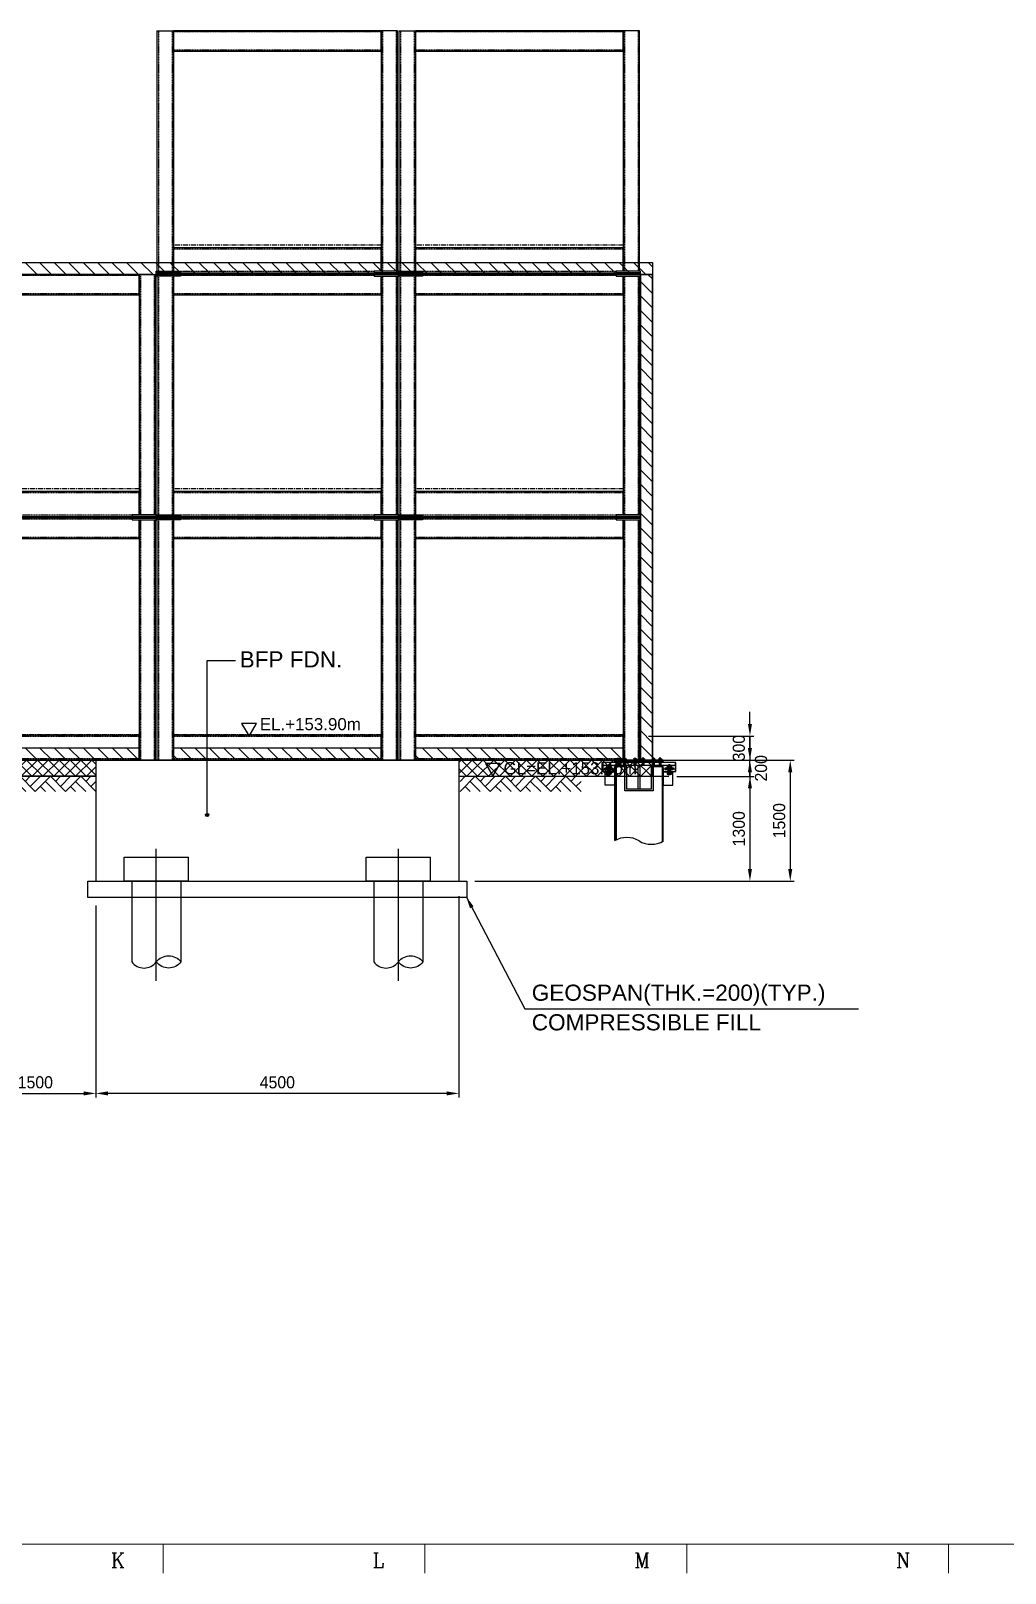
# Model space of a CAD drawing. Header units: millimetres. Extents: x 63700 to 182600, y -289551 to -205451.
# Drawn here: x 98995 to 111073, y -289031 to -269915 of the extents above; entities that cross this region are included whole.
import ezdxf
from ezdxf.enums import TextEntityAlignment as Align

# ---------------------------------------------------------------- set-up
doc = ezdxf.new("R2010")
doc.units = ezdxf.units.MM
doc.header["$LTSCALE"] = 50
doc.linetypes.add('CENTER', pattern=[2, 1.25, -0.25, 0.25, -0.25])
doc.linetypes.add('HIDDEN', pattern=[0.375, 0.25, -0.125])
doc.layers.get('Defpoints').update_dxf_attribs({"color": 140})
for name, color, linetype in [('1', 7, 'Continuous'), ('C_BLOCK', 7, 'Continuous'), ('C_CEN', 1, 'CENTER'), ('C_COLUMN-01', 2, 'Continuous'), ('C_CONC', 4, 'Continuous'), ('C_GIRDER', 2, 'Continuous'), ('C_HAT', 253, 'Continuous'), ('C_TEXT_01', 2, 'Continuous'), ('CONC', 3, 'Continuous'), ('DIM-SCALE', 7, 'Continuous'), ('finish', 1, 'Continuous'), ('HATCH-2', 4, 'Continuous'), ('PILE-1', 8, 'Continuous'), ('PLATE', 2, 'Continuous'), ('REBARD', 3, 'Continuous'), ('나사산', 1, 'Continuous'), ('중심선', 1, 'CENTER')]:
    doc.layers.add(name, color=color, linetype=linetype)
doc.layers.add('TAN-TIT', color=30, linetype='Continuous', lineweight=0)
doc.styles.add('Arial', font='arial.ttf')
doc.styles.add('COM', font='COMPLEX', dxfattribs={"height": 5})
doc.styles.add('돋움', font='')
doc.styles.get('돋움').set_extended_font_data('Dotum')
doc.dimstyles.new('일반도면_0050', dxfattribs={"dimscale": 50, "dimtxt": 3, "dimasz": 3, "dimexe": 1, "dimexo": 2, "dimgap": 1.25, "dimtad": 1, "dimdec": 0, "dimzin": 0, "dimdsep": 46, "dimtxsty": '돋움', "dimcen": -5, "dimclrd": 1, "dimclre": 1, "dimclrt": 7, "dimadec": 8, "dimazin": 0, "dimtfac": 1, "dimtdec": 4, "dimtix": 1, "dimtmove": 2, "dimatfit": 3, "dimfxl": 1, "dimtolj": 1, "dimtzin": 0, "dimarcsym": 0})

# ---------------------------------------------------------------- blocks, each defined once
blk = doc.blocks.new('BORDER')
at = {"layer": 'TAN-TIT'}
for p, q in [((4977, 3520), (232823, 3520)), ((147741, 3520), (147741, 2078)), ((160720, 3520), (160720, 2078)), ((173699, 3520), (173699, 2078)), ((186677, 3520), (186677, 2078))]:
    blk.add_line(p, q, dxfattribs=at)
at = {"layer": 'TAN-TIT', "style": 'COM'}
for s, p in [('K', (145146, 2366)), ('L', (158124, 2366)), ('M', (171103, 2366)), ('N', (184082, 2366))]:
    blk.add_text(s, height=721, dxfattribs=at).set_placement(p)
blk = doc.blocks.new('ER')
at = {"layer": 'C_BLOCK', "color": 1, "linetype": 'Continuous'}
for p, q in [((2.5, 0), (0, -2.5)), ((0.833, 0), (0, -0.832)), ((0, 0), (20, 0)), ((2.5, 0), (5, -2.5)), ((4.167, 0), (3.334, -0.833)), ((5.833, 0), (4.166, -1.666)), ((7.5, 0), (5, -2.5)), ((7.5, 0), (9.999, -2.5)), ((9.167, 0), (8.333, -0.833)), ((10.832, 0), (9.166, -1.666)), ((12.499, 0), (9.999, -2.5)), ((12.499, 0), (14.999, -2.5)), ((14.166, 0), (13.333, -0.833)), ((15.832, 0), (14.165, -1.666)), ((17.499, 0), (14.999, -2.5)), ((17.499, 0), (19.998, -2.5)), ((19.166, 0), (18.332, -0.833)), ((0.834, -1.666), (1.667, -2.5)), ((1.667, -0.833), (3.333, -2.5)), ((5.887, -1.613), (6.774, -2.5)), ((6.719, -0.78), (8.439, -2.5)), ((10.833, -1.666), (11.666, -2.5)), ((11.666, -0.833), (13.332, -2.5)), ((15.832, -1.666), (16.666, -2.5)), ((16.665, -0.833), (18.331, -2.5)), ((19.998, -0.832), (19.165, -1.666))]:
    blk.add_line(p, q, dxfattribs=at)
blk = doc.blocks.new('*D324')
at = {"layer": 'Defpoints', "color": 0}
for p in [(98301, -279855), (99801, -280655), (99801, -283085)]:
    blk.add_point(p, dxfattribs=at)
at = {"layer": 'DIM-SCALE', "color": 1, "lineweight": -2}
for p, q in [((98301, -279955), (98301, -283135)), ((99801, -280755), (99801, -283135)), ((98451, -283085), (99651, -283085))]:
    blk.add_line(p, q, dxfattribs=at)
at = {"layer": 'DIM-SCALE', "color": 1}
for points in [[(98451, -283060), (98451, -283110), (98301, -283085)], [(99651, -283060), (99651, -283110), (99801, -283085)]]:
    blk.add_solid(points, dxfattribs=at)
at = {"layer": 'DIM-SCALE', "color": 7, "insert": (99051, -282948), "char_height": 150, "attachment_point": 5, "style": '돋움'}
blk.add_mtext('\\A1;1500', dxfattribs=at)
blk = doc.blocks.new('*D325')
at = {"layer": 'Defpoints', "color": 0}
for p in [(104301, -280539), (99801, -280655), (99801, -283085)]:
    blk.add_point(p, dxfattribs=at)
at = {"layer": 'DIM-SCALE', "color": 1, "lineweight": -2}
for p, q in [((99801, -280755), (99801, -283135)), ((104301, -280639), (104301, -283135)), ((104151, -283085), (99951, -283085))]:
    blk.add_line(p, q, dxfattribs=at)
at = {"layer": 'DIM-SCALE', "color": 1}
for points in [[(99951, -283060), (99951, -283110), (99801, -283085)], [(104151, -283060), (104151, -283110), (104301, -283085)]]:
    blk.add_solid(points, dxfattribs=at)
at = {"layer": 'DIM-SCALE', "color": 7, "insert": (102051, -282948), "char_height": 150, "attachment_point": 5, "style": '돋움'}
blk.add_mtext('\\A1;4500', dxfattribs=at)
blk = doc.blocks.new('*D339')
at = {"layer": 'Defpoints', "color": 0}
for p in [(106551, -278655), (106551, -278955), (107909, -278955)]:
    blk.add_point(p, dxfattribs=at)
at = {"layer": 'DIM-SCALE', "color": 1, "lineweight": -2}
for p, q in [((107909, -278505), (107909, -278355)), ((106651, -278655), (107959, -278655)), ((107909, -278655), (107909, -278955)), ((106651, -278955), (107959, -278955)), ((107909, -279105), (107909, -279255))]:
    blk.add_line(p, q, dxfattribs=at)
at = {"layer": 'DIM-SCALE', "color": 1}
for points in [[(107884, -278505), (107934, -278505), (107909, -278655)], [(107884, -279105), (107934, -279105), (107909, -278955)]]:
    blk.add_solid(points, dxfattribs=at)
at = {"layer": 'DIM-SCALE', "color": 7, "insert": (107772, -278805), "char_height": 150, "attachment_point": 5, "rotation": 90, "style": '돋움'}
blk.add_mtext('\\A1;300', dxfattribs=at)
blk = doc.blocks.new('*D340')
at = {"layer": 'Defpoints', "color": 0}
for p in [(106551, -278955), (107909, -278955), (106905, -279155)]:
    blk.add_point(p, dxfattribs=at)
at = {"layer": 'DIM-SCALE', "color": 1, "lineweight": -2}
for p, q in [((107909, -278805), (107909, -278655)), ((106651, -278955), (107959, -278955)), ((107909, -279155), (107909, -278955)), ((107005, -279155), (107959, -279155)), ((107909, -279305), (107909, -279455))]:
    blk.add_line(p, q, dxfattribs=at)
at = {"layer": 'DIM-SCALE', "color": 1}
for points in [[(107884, -278805), (107934, -278805), (107909, -278955)], [(107884, -279305), (107934, -279305), (107909, -279155)]]:
    blk.add_solid(points, dxfattribs=at)
at = {"layer": 'DIM-SCALE', "color": 7, "char_height": 150, "attachment_point": 5, "rotation": 90, "style": '돋움'}
for s, insert in [('\\A1;200', (108047, -279055)), ('\\A1;', (107772, -279055))]:
    blk.add_mtext(s, dxfattribs=dict(at, insert=insert))
blk = doc.blocks.new('*D341')
at = {"layer": 'Defpoints', "color": 0}
for p in [(106905, -279155), (104401, -280455), (107909, -280455)]:
    blk.add_point(p, dxfattribs=at)
at = {"layer": 'DIM-SCALE', "color": 1, "lineweight": -2}
for p, q in [((107005, -279155), (107959, -279155)), ((107909, -279305), (107909, -280305)), ((104501, -280455), (107959, -280455))]:
    blk.add_line(p, q, dxfattribs=at)
at = {"layer": 'DIM-SCALE', "color": 1}
for points in [[(107884, -279305), (107934, -279305), (107909, -279155)], [(107884, -280305), (107934, -280305), (107909, -280455)]]:
    blk.add_solid(points, dxfattribs=at)
at = {"layer": 'DIM-SCALE', "color": 7, "insert": (107772, -279805), "char_height": 150, "attachment_point": 5, "rotation": 90, "style": '돋움'}
blk.add_mtext('\\A1;1300', dxfattribs=at)
blk = doc.blocks.new('*D342')
at = {"layer": 'Defpoints', "color": 0}
for p in [(106551, -278955), (104401, -280455), (108409, -280455)]:
    blk.add_point(p, dxfattribs=at)
at = {"layer": 'DIM-SCALE', "color": 1, "lineweight": -2}
for p, q in [((106651, -278955), (108459, -278955)), ((108409, -279105), (108409, -280305)), ((104501, -280455), (108459, -280455))]:
    blk.add_line(p, q, dxfattribs=at)
at = {"layer": 'DIM-SCALE', "color": 1}
for points in [[(108384, -279105), (108434, -279105), (108409, -278955)], [(108384, -280305), (108434, -280305), (108409, -280455)]]:
    blk.add_solid(points, dxfattribs=at)
at = {"layer": 'DIM-SCALE', "color": 7, "insert": (108272, -279705), "char_height": 150, "attachment_point": 5, "rotation": 90, "style": '돋움'}
blk.add_mtext('\\A1;1500', dxfattribs=at)
blk = doc.blocks.new('B_Dot')
at = {"layer": 'REBARD', "const_width": 0.4}
blk.add_lwpolyline([(-0.2, 0, 1), (0.2, 0, 1)], format="xyb", close=True, dxfattribs=at)
at = {"layer": 'REBARD'}
blk.add_circle((0, 0), 0.4, dxfattribs=at)
blk = doc.blocks.new('A$C763D6BAE')
at = {"layer": 'C_GIRDER'}
h = blk.add_hatch(dxfattribs=at)
h.set_pattern_fill('ANSI37', color=8, scale=30)
h.set_pattern_definition([(135, (538616.01, 33154.9), (67.351921, 67.351921), []), (45, (538616.01, 33154.9), (67.351921, -67.351921), [])])
h.paths.add_polyline_path([(6740, 0), (6740, -200), (9140, -200), (9140, 0)])
h.paths.add_polyline_path([(2240, -200), (2240, 0), (740, 0), (740, -200)])
at = {"layer": 'finish'}
h = blk.add_hatch(dxfattribs=at)
h.set_pattern_fill('ANSI31', color=8, scale=40, style=0)
h.set_pattern_definition([(135, (538252.07, 39174.9), (89.80256, 89.80256), [])])
h.paths.add_polyline_path([(-10, 6170), (-10, 6020), (9140, 6020), (9140, 6170)])
h = blk.add_hatch(dxfattribs=at)
h.set_pattern_fill('ANSI31', color=8, scale=40, style=0)
h.set_pattern_definition([(135, (529874.3, 59255.23), (89.80256, 89.80256), [])])
h.paths.add_polyline_path([(8990, 0), (9140, 0), (9140, 6020), (8990, 6020)])
h = blk.add_hatch(dxfattribs=at)
h.set_pattern_fill('ANSI31', color=8, scale=40, style=0)
h.set_pattern_definition([(135, (538616.01, 33154.9), (89.80256, 89.80256), [])])
h.paths.add_polyline_path([(204, 150), (2777, 150), (2777, 0), (204, 0)])
h = blk.add_hatch(dxfattribs=at)
h.set_pattern_fill('ANSI31', color=8, scale=40, style=0)
h.set_pattern_definition([(135, (541616.01, 33154.9), (89.80256, 89.80256), [])])
h.paths.add_polyline_path([(3204, 150), (5777, 150), (5777, 0), (3204, 0)])
h = blk.add_hatch(dxfattribs=at)
h.set_pattern_fill('ANSI31', color=8, scale=40, style=0)
h.set_pattern_definition([(135, (544616.01, 33154.9), (89.80256, 89.80256), [])])
h.paths.add_polyline_path([(6204, 150), (8777, 150), (8777, 0), (6204, 0)])
at = {"layer": 'C_CEN', "color": 8}
for p, q in [((5783, 6382), (3203, 6382)), ((5783, 6350), (3203, 6350)), ((8783, 6382), (6203, 6382)), ((8783, 6350), (6203, 6350)), ((2783, 3362), (203, 3362)), ((2783, 3330), (203, 3330)), ((5783, 3362), (3203, 3362)), ((5783, 3330), (3203, 3330)), ((8783, 3362), (6203, 3362)), ((8783, 3330), (6203, 3330)), ((2777, 316), (204, 316)), ((204, 316), (204, 310)), ((2777, 310), (204, 310)), ((5777, 316), (3204, 316)), ((3204, 316), (3204, 310)), ((5777, 310), (3204, 310)), ((8777, 316), (6204, 316)), ((6204, 316), (6204, 310)), ((8777, 310), (6204, 310))]:
    blk.add_line(p, q, dxfattribs=at)
at = {"layer": 'C_COLUMN-01', "color": 8}
for points in [[(3000, 6060), (3000, 9040), (3203, 9040), (3203, 6060)], [(5980, 6060), (5980, 9040), (5777, 9040), (5777, 6060)], [(6000, 6060), (6000, 9040), (6203, 9040), (6203, 6060)], [(8980, 6060), (8980, 9040), (8777, 9040), (8777, 6060)], [(0, 3040), (0, 6020)], [(203, 6020), (203, 3040)], [(2777, 6020), (2777, 3040)], [(2980, 3040), (2980, 6020)], [(3000, 3040), (3000, 6000)], [(3203, 6000), (3203, 3040)], [(5777, 6000), (5777, 3040)], [(5980, 3040), (5980, 6000)], [(6000, 3040), (6000, 6000)], [(6203, 6000), (6203, 3040)], [(8777, 6000), (8777, 3040)], [(8980, 3040), (8980, 6000)], [(203, 2980), (203, 0), (0, 0), (0, 2980)], [(2777, 2980), (2777, 0), (2980, 0), (2980, 2980)], [(3203, 2980), (3203, 0), (3000, 0), (3000, 2980)], [(5777, 2980), (5777, 0), (5980, 0), (5980, 2980)], [(6203, 2980), (6203, 0), (6000, 0), (6000, 2980)], [(8777, 2980), (8777, 0), (8980, 0), (8980, 2980)]]:
    blk.add_lwpolyline(points, dxfattribs=at)
at = {"layer": 'C_GIRDER', "color": 8, "linetype": 'HIDDEN', "ltscale": 0.1}
for p, q in [((3016, 9040), (3016, 6060)), ((3187, 9040), (3187, 6060)), ((5777, 9027), (3203, 9027)), ((5793, 9040), (5793, 6060)), ((5964, 9040), (5964, 6060)), ((6016, 9040), (6016, 6060)), ((6187, 9040), (6187, 6060)), ((8777, 9027), (6203, 9027)), ((8793, 9040), (8793, 6060)), ((8964, 9040), (8964, 6060)), ((5777, 8802), (3203, 8802)), ((8777, 8802), (6203, 8802)), ((5777, 6334), (3203, 6334)), ((8777, 6334), (6203, 6334)), ((16, 6020), (16, 3040)), ((187, 6020), (187, 3040)), ((2777, 6007), (203, 6007)), ((2793, 6020), (2793, 3040)), ((2964, 6020), (2964, 3040)), ((3016, 6000), (3016, 3040)), ((3187, 6000), (3187, 3040)), ((5690, 6056), (3290, 6056)), ((5690, 6007), (3290, 6007)), ((5793, 6000), (5793, 3040)), ((5964, 6000), (5964, 3040)), ((6016, 6000), (6016, 3040)), ((6187, 6000), (6187, 3040)), ((8690, 6056), (6290, 6056)), ((8690, 6007), (6290, 6007)), ((8793, 6000), (8793, 3040)), ((8964, 6000), (8964, 3040)), ((2777, 5782), (203, 5782)), ((5777, 5782), (3203, 5782)), ((8777, 5782), (6203, 5782)), ((2777, 3314), (203, 3314)), ((5777, 3314), (3203, 3314)), ((8777, 3314), (6203, 3314)), ((16, 2980), (16, 0)), ((187, 2980), (187, 0)), ((2690, 3036), (290, 3036)), ((2690, 2987), (290, 2987)), ((2793, 2980), (2793, 0)), ((2964, 2980), (2964, 0)), ((3016, 2980), (3016, 0)), ((3187, 2980), (3187, 0)), ((5690, 3036), (3290, 3036)), ((5690, 2987), (3290, 2987)), ((5793, 2980), (5793, 0)), ((5964, 2980), (5964, 0)), ((6016, 2980), (6016, 0)), ((6187, 2980), (6187, 0)), ((8690, 3036), (6290, 3036)), ((8690, 2987), (6290, 2987)), ((8793, 2980), (8793, 0)), ((8964, 2980), (8964, 0)), ((2777, 2762), (203, 2762)), ((5777, 2762), (3203, 2762)), ((8777, 2762), (6203, 2762)), ((2777, 294), (204, 294)), ((5777, 294), (3204, 294)), ((8777, 294), (6204, 294)), ((2777, 16), (204, 16)), ((5777, 16), (3204, 16)), ((8777, 16), (6204, 16))]:
    blk.add_line(p, q, dxfattribs=at)
at = {"layer": 'C_GIRDER', "color": 8}
for p, q in [((3203, 9040), (5777, 9040)), ((6203, 9040), (8777, 9040))]:
    blk.add_line(p, q, dxfattribs=at)
for points in [[(5777, 9040), (3203, 9040)], [(3203, 9040), (3203, 8788), (5777, 8788), (5777, 9040)], [(8777, 9040), (6203, 9040)], [(6203, 9040), (6203, 8788), (8777, 8788), (8777, 9040)], [(5777, 6060), (5777, 6350), (3203, 6350), (3203, 6060)], [(8777, 6060), (8777, 6350), (6203, 6350), (6203, 6060)], [(2777, 6020), (203, 6020)], [(203, 6020), (203, 5768), (2777, 5768), (2777, 6020)], [(2927, 6020), (353, 6020)], [(3203, 6040), (3203, 6040), (5777, 6040)], [(5777, 6020), (3203, 6020)], [(3203, 6000), (3203, 5768), (5777, 5768), (5777, 6000)], [(6203, 6040), (6203, 6040), (8777, 6040)], [(8777, 6020), (6203, 6020)], [(6203, 6000), (6203, 5768), (8777, 5768), (8777, 6000)], [(2777, 3040), (2777, 3330), (203, 3330), (203, 3040)], [(5777, 3040), (5777, 3330), (3203, 3330), (3203, 3040)], [(8777, 3040), (8777, 3330), (6203, 3330), (6203, 3040)], [(203, 3020), (203, 3020), (2777, 3020)], [(2777, 3000), (203, 3000)], [(203, 2980), (203, 2748), (2777, 2748), (2777, 2980)], [(3203, 3020), (3203, 3020), (5777, 3020)], [(5777, 3000), (3203, 3000)], [(3203, 2980), (3203, 2748), (5777, 2748), (5777, 2980)], [(6203, 3020), (6203, 3020), (8777, 3020)], [(8777, 3000), (6203, 3000)], [(6203, 2980), (6203, 2748), (8777, 2748), (8777, 2980)]]:
    blk.add_lwpolyline(points, dxfattribs=at)
for points in [[(2990, 6060), (3290, 6060), (3290, 6040), (2990, 6040)], [(2990, 6040), (3290, 6040), (3290, 6020), (2990, 6020)], [(2990, 6020), (3290, 6020), (3290, 6000), (2990, 6000)], [(5990, 6060), (5690, 6060), (5690, 6040), (5990, 6040)], [(5990, 6040), (5690, 6040), (5690, 6020), (5990, 6020)], [(5990, 6020), (5690, 6020), (5690, 6000), (5990, 6000)], [(5990, 6060), (6290, 6060), (6290, 6040), (5990, 6040)], [(5990, 6040), (6290, 6040), (6290, 6020), (5990, 6020)], [(5990, 6020), (6290, 6020), (6290, 6000), (5990, 6000)], [(8990, 6060), (8690, 6060), (8690, 6040), (8990, 6040)], [(8990, 6040), (8690, 6040), (8690, 6020), (8990, 6020)], [(8990, 6020), (8690, 6020), (8690, 6000), (8990, 6000)], [(-10, 3040), (290, 3040), (290, 3020), (-10, 3020)], [(-10, 3020), (290, 3020), (290, 3000), (-10, 3000)], [(-10, 3000), (290, 3000), (290, 2980), (-10, 2980)], [(2990, 3040), (2690, 3040), (2690, 3020), (2990, 3020)], [(2990, 3020), (2690, 3020), (2690, 3000), (2990, 3000)], [(2990, 3000), (2690, 3000), (2690, 2980), (2990, 2980)], [(2990, 3040), (3290, 3040), (3290, 3020), (2990, 3020)], [(2990, 3020), (3290, 3020), (3290, 3000), (2990, 3000)], [(2990, 3000), (3290, 3000), (3290, 2980), (2990, 2980)], [(5990, 3040), (5690, 3040), (5690, 3020), (5990, 3020)], [(5990, 3020), (5690, 3020), (5690, 3000), (5990, 3000)], [(5990, 3000), (5690, 3000), (5690, 2980), (5990, 2980)], [(5990, 3040), (6290, 3040), (6290, 3020), (5990, 3020)], [(5990, 3020), (6290, 3020), (6290, 3000), (5990, 3000)], [(5990, 3000), (6290, 3000), (6290, 2980), (5990, 2980)], [(8990, 3040), (8690, 3040), (8690, 3020), (8990, 3020)], [(8990, 3020), (8690, 3020), (8690, 3000), (8990, 3000)], [(8990, 3000), (8690, 3000), (8690, 2980), (8990, 2980)], [(2777, 310), (204, 310), (204, 0), (2777, 0)], [(5777, 310), (3204, 310), (3204, 0), (5777, 0)], [(8777, 310), (6204, 310), (6204, 0), (8777, 0)]]:
    blk.add_lwpolyline(points, close=True, dxfattribs=at)
at = {"layer": 'finish', "color": 8}
for p, q in [((2990, 9040), (2990, 9040)), ((5990, 9040), (5990, 9040)), ((-10, 6170), (9140, 6170)), ((-10, 6170), (-10, 6020)), ((9140, 6170), (9140, 0)), ((-10, 6020), (9140, 6020)), ((8990, 6020), (8990, 0)), ((2777, 150), (204, 150)), ((204, 150), (204, 0)), ((2777, 0), (204, 0)), ((2240, 0), (2240, -200)), ((2777, 150), (2777, 0)), ((5777, 150), (3204, 150)), ((3204, 150), (3204, 0)), ((5777, 0), (3204, 0)), ((5777, 150), (5777, 0)), ((8777, 150), (6204, 150)), ((6204, 150), (6204, 0)), ((8777, 0), (6204, 0)), ((6740, 0), (6740, -200)), ((8777, 150), (8777, 0))]:
    blk.add_line(p, q, dxfattribs=at)
blk.add_lwpolyline([(9140, 6020), (8990, 6020), (8990, 0), (9140, 0)], close=True, dxfattribs=at)
for points in [[(740, 0), (740, -200), (2240, -200)], [(6740, -200), (9140, -200), (9140, 0), (740, 0)]]:
    blk.add_lwpolyline(points, dxfattribs=at)
blk = doc.blocks.new('_DatumFilled')
at = {"color": 8, "linetype": 'ByBlock'}
blk.add_solid([(0, 0.58), (-1, 0), (0, -0.58)], dxfattribs=at)
blk = doc.blocks.new('A$C6AAD2DAC')
at = {"layer": 'C_GIRDER'}
h = blk.add_hatch(dxfattribs=at)
h.set_pattern_fill('AR-CONC', color=8, scale=5, style=0)
h.set_pattern_definition([(50, (-570551.594, 28468.113), (35.8630091, -3.1376067), [3.75, -41.25]), (355, (-570551.594, 28468.113), (-6.9375667, 37.6096067), [3, -33]), (100.4514, (-570548.605, 28467.85), (28.925469, 34.471977), [3.1870095, -35.0571056]), (46.1842, (-570551.594, 28478.113), (53.3620524, -8.2759507), [5.625, -61.875]), (96.6356, (-570547.147, 28477.423), (46.7331353, 48.7058935), [4.7805144, -52.58565]), (351.1842, (-570551.594, 28478.113), (46.733097, 48.70593), [4.5, -49.5]), (21, (-570546.594, 28475.613), (29.8453526, -20.1309445), [3.75, -41.25]), (326, (-570546.594, 28475.613), (12.1657666, 36.2575023), [3, -33]), (71.4514, (-570544.107, 28473.936), (42.0111314, 16.1265248), [3.1870095, -35.0571056]), (37.5, (-570551.594, 28468.113), (0.60799277, 16.6446927), [0, -32.6, 0, -33.5, 0, -33.125]), (7.5, (-570551.594, 28468.113), (13.15347687, 19.7205856), [0, -19.1, 0, -31.85, 0, -12.625]), (327.5, (-570562.744, 28468.113), (26.6911218, -1.1277436), [0, -12.5, 0, -39, 0, -51.75]), (317.5, (-570567.744, 28468.113), (29.1593085, 5.0052491), [0, -16.25, 0, -25.9, 0, -36.75])])
h.paths.add_polyline_path([(66, -30), (6, -30), (6, -80), (31, -80), (31, -70), (58, -70), (56, -69, -0.038368), (54, -68), (54, -48, -0.038368), (56, -47), (58, -46), (66, -46)])
h.paths.add_polyline_path([(156, -50), (170, -50), (306, -50), (306, -30), (96, -30), (96, -46), (104, -46), (106, -47, -0.038368), (108, -48), (108, -68, -0.038368), (106, -69), (104, -70), (131, -70), (131, -80), (156, -80)])
h.paths.add_polyline_path([(779, -33), (790, -36), (792, -30), (606, -30), (606, -50), (742, -50), (756, -50), (756, -80), (781, -80), (781, -70), (808, -70), (806, -69, -0.038368), (804, -68), (804, -48, -0.038368), (806, -47), (808, -46), (816, -46), (816, -30), (792, -30), (790, -36), (794, -36), (778, -69)])
h.paths.add_polyline_path([(906, -30), (846, -30), (846, -46), (854, -46), (856, -47, -0.038368), (858, -48), (858, -68, -0.038368), (856, -69), (854, -70), (881, -70), (881, -80), (906, -80)])
h.paths.add_polyline_path([(281, -50), (281, -350), (631, -350), (631, -50), (606, -50), (606, -330), (306, -330), (306, -50)])
at = {"layer": 'C_HAT'}
h = blk.add_hatch(dxfattribs=at)
h.set_pattern_fill('ANSI31', color=8, scale=100, style=0)
h.set_pattern_definition([(45, (-574219.121, 21868.165), (-8.83883476, 8.83883476), [])])
h.paths.add_polyline_path([(456, 30), (156, 30), (156, 10), (456, 10)])
h = blk.add_hatch(dxfattribs=at)
h.set_pattern_fill('ANSI31', color=8, scale=100, style=0)
h.set_pattern_definition([(135, (575131.121, 21868.165), (8.83883476, 8.83883476), [])])
h.paths.add_polyline_path([(456, 30), (756, 30), (756, 10), (456, 10)])
at = {"color": 8}
for p, q in [((181, 46), (179, 45)), ((179, 45), (179, 31)), ((181, 30), (179, 31)), ((211, 46), (181, 46)), ((211, 30), (181, 30)), ((186, 56), (187, 57)), ((186, -29), (186, 56)), ((186, 56), (206, 56)), ((187, 57), (205, 57)), ((187, 45), (187, 31)), ((205, 57), (206, 56)), ((205, 45), (205, 31)), ((206, 56), (206, -29)), ((213, 45), (211, 46)), ((213, 31), (211, 30)), ((213, 45), (213, 31)), ((262, 46), (260, 45)), ((260, 45), (260, 31)), ((262, 30), (260, 31)), ((292, 46), (262, 46)), ((292, 30), (262, 30)), ((267, 56), (268, 57)), ((267, -29), (267, 56)), ((267, 56), (287, 56)), ((268, 57), (286, 57)), ((268, 45), (268, 31)), ((286, 57), (287, 56)), ((286, 45), (286, 31)), ((287, 56), (287, -29)), ((294, 45), (292, 46)), ((294, 31), (292, 30)), ((294, 45), (294, 31)), ((391, 46), (389, 45)), ((389, 45), (389, 31)), ((391, 30), (389, 31)), ((421, 46), (391, 46)), ((421, 30), (391, 30)), ((396, 56), (397, 57)), ((396, -29), (396, 56)), ((396, 56), (416, 56)), ((397, 57), (415, 57)), ((397, 45), (397, 31)), ((415, 57), (416, 56)), ((415, 45), (415, 31)), ((416, 56), (416, -29)), ((423, 45), (421, 46)), ((423, 31), (421, 30)), ((423, 45), (423, 31)), ((489, 45), (491, 46)), ((489, 45), (489, 31)), ((489, 31), (491, 30)), ((491, 46), (521, 46)), ((491, 30), (521, 30)), ((497, 57), (496, 56)), ((516, 56), (496, 56)), ((496, 56), (496, -29)), ((515, 57), (497, 57)), ((497, 45), (497, 31)), ((516, 56), (515, 57)), ((515, 45), (515, 31)), ((516, -29), (516, 56)), ((521, 46), (523, 45)), ((521, 30), (523, 31)), ((523, 45), (523, 31)), ((618, 45), (620, 46)), ((618, 45), (618, 31)), ((618, 31), (620, 30)), ((620, 46), (650, 46)), ((620, 30), (650, 30)), ((626, 57), (625, 56)), ((645, 56), (625, 56)), ((625, 56), (625, -29)), ((644, 57), (626, 57)), ((626, 45), (626, 31)), ((645, 56), (644, 57)), ((644, 45), (644, 31)), ((645, -29), (645, 56)), ((650, 46), (652, 45)), ((650, 30), (652, 31)), ((652, 45), (652, 31)), ((699, 45), (701, 46)), ((699, 45), (699, 31)), ((699, 31), (701, 30)), ((701, 46), (731, 46)), ((701, 30), (731, 30)), ((707, 57), (706, 56)), ((726, 56), (706, 56)), ((706, 56), (706, -29)), ((725, 57), (707, 57)), ((707, 45), (707, 31)), ((726, 56), (725, 57)), ((725, 45), (725, 31)), ((726, -29), (726, 56)), ((731, 46), (733, 45)), ((731, 30), (733, 31)), ((733, 45), (733, 31)), ((58, -46), (54, -48)), ((54, -48), (54, -68)), ((58, -70), (54, -68)), ((58, -120), (54, -122)), ((54, -122), (54, -142)), ((58, -144), (54, -142)), ((104, -46), (58, -46)), ((104, -70), (58, -70)), ((104, -120), (58, -120)), ((104, -144), (58, -144)), ((66, -32), (68, -30)), ((66, -32), (66, -150)), ((66, -32), (96, -32)), ((66, -150), (96, -150)), ((66, -150), (68, -152)), ((68, -30), (94, -30)), ((68, -48), (68, -68)), ((68, -122), (68, -142)), ((68, -152), (94, -152)), ((94, -30), (96, -32)), ((94, -48), (94, -68)), ((94, -122), (94, -142)), ((94, -152), (96, -150)), ((96, -150), (96, -32)), ((108, -48), (104, -46)), ((108, -68), (104, -70)), ((108, -122), (104, -120)), ((108, -142), (104, -144)), ((108, -48), (108, -68)), ((108, -122), (108, -142)), ((186, -29), (206, -29)), ((186, -29), (187, -30)), ((187, -30), (205, -30)), ((205, -30), (206, -29)), ((256, -30), (257, -29)), ((267, -29), (287, -29)), ((267, -29), (268, -30)), ((268, -30), (286, -30)), ((396, -29), (416, -29)), ((396, -29), (397, -30)), ((397, -30), (415, -30)), ((415, -30), (416, -29)), ((516, -29), (496, -29)), ((497, -30), (496, -29)), ((515, -30), (497, -30)), ((516, -29), (515, -30)), ((645, -29), (625, -29)), ((644, -30), (626, -30)), ((645, -29), (644, -30)), ((656, -30), (655, -29)), ((726, -29), (706, -29)), ((707, -30), (706, -29)), ((725, -30), (707, -30)), ((726, -29), (725, -30)), ((804, -48), (808, -46)), ((804, -48), (804, -68)), ((804, -68), (808, -70)), ((804, -122), (808, -120)), ((804, -122), (804, -142)), ((804, -142), (808, -144)), ((808, -46), (854, -46)), ((808, -70), (854, -70)), ((808, -120), (854, -120)), ((808, -144), (854, -144)), ((818, -30), (816, -32)), ((816, -150), (816, -32)), ((846, -32), (816, -32)), ((846, -150), (816, -150)), ((818, -152), (816, -150)), ((844, -30), (818, -30)), ((818, -48), (818, -68)), ((818, -122), (818, -142)), ((844, -152), (818, -152)), ((846, -32), (844, -30)), ((844, -48), (844, -68)), ((844, -122), (844, -142)), ((846, -150), (844, -152)), ((846, -32), (846, -150)), ((854, -46), (858, -48)), ((854, -70), (858, -68)), ((854, -120), (858, -122)), ((854, -144), (858, -142)), ((858, -48), (858, -68)), ((858, -122), (858, -142))]:
    blk.add_line(p, q, dxfattribs=at)
for points in [[(226, 10), (166, 10), (166, 0), (226, 0)], [(307, 10), (247, 10), (247, 0), (307, 0)], [(436, 10), (376, 10), (376, 0), (436, 0)], [(476, 10), (536, 10), (536, 0), (476, 0)], [(605, 10), (665, 10), (665, 0), (605, 0)], [(686, 10), (746, 10), (746, 0), (686, 0)], [(31, -70), (131, -70), (131, -80), (31, -80)], [(31, -120), (131, -120), (131, -110), (31, -110)], [(36, -110), (136, -110), (156, -130), (156, -280), (36, -280)], [(876, -110), (776, -110), (756, -130), (756, -280), (876, -280)], [(881, -70), (781, -70), (781, -80), (881, -80)], [(881, -120), (781, -120), (781, -110), (881, -110)]]:
    blk.add_lwpolyline(points, close=True, dxfattribs=at)
for centre, radius, start, end in [((183, 38), 7.66, 55.591, 124.409), ((183, 38), 7.66, 235.591, 304.409), ((196, 16), 30, 90.4002, 107.1986), ((196, 60), 30, 252.8014, 269.5998), ((196, 16), 30, 72.8014, 89.5998), ((196, 60), 30, 270.4002, 287.1986), ((209, 38), 7.66, 55.591, 124.409), ((209, 38), 7.66, 235.591, 304.409), ((264, 38), 7.66, 55.591, 124.409), ((264, 38), 7.66, 235.591, 304.409), ((277, 16), 30, 90.4002, 107.1986), ((277, 60), 30, 252.8014, 269.5998), ((277, 16), 30, 72.8014, 89.5998), ((277, 60), 30, 270.4002, 287.1986), ((290, 38), 7.66, 55.591, 124.409), ((290, 38), 7.66, 235.591, 304.409), ((393, 38), 7.66, 55.591, 124.409), ((393, 38), 7.66, 235.591, 304.409), ((406, 16), 30, 90.4002, 107.1986), ((406, 60), 30, 252.8014, 269.5998), ((406, 16), 30, 72.8014, 89.5998), ((406, 60), 30, 270.4002, 287.1986), ((419, 38), 7.66, 55.591, 124.409), ((419, 38), 7.66, 235.591, 304.409), ((493, 38), 7.66, 55.591, 124.409), ((493, 38), 7.66, 235.591, 304.409), ((506, 16), 30, 90.4002, 107.1986), ((506, 60), 30, 252.8014, 269.5998), ((506, 16), 30, 72.8014, 89.5998), ((506, 60), 30, 270.4002, 287.1986), ((519, 38), 7.66, 55.591, 124.409), ((519, 38), 7.66, 235.591, 304.409), ((622, 38), 7.66, 55.591, 124.409), ((622, 38), 7.66, 235.591, 304.409), ((635, 16), 30, 90.4002, 107.1986), ((635, 60), 30, 252.8014, 269.5998), ((635, 16), 30, 72.8014, 89.5998), ((635, 60), 30, 270.4002, 287.1986), ((648, 38), 7.66, 55.591, 124.409), ((648, 38), 7.66, 235.591, 304.409), ((703, 38), 7.66, 55.591, 124.409), ((703, 38), 7.66, 235.591, 304.409), ((716, 16), 30, 90.4002, 107.1986), ((716, 60), 30, 252.8014, 269.5998), ((716, 16), 30, 72.8014, 89.5998), ((716, 60), 30, 270.4002, 287.1986), ((729, 38), 7.66, 55.591, 124.409), ((729, 38), 7.66, 235.591, 304.409), ((61, -58), 11.7, 55.591, 124.409), ((61, -58), 11.7, 235.591, 304.409), ((61, -132), 11.7, 55.591, 124.409), ((61, -132), 11.7, 235.591, 304.409), ((81, -92), 46, 90.4002, 107.1986), ((81, -24), 46, 252.8014, 269.5998), ((81, -166), 46, 90.4002, 107.1986), ((81, -98), 46, 252.8014, 269.5998), ((81, -92), 46, 72.8014, 89.5998), ((81, -24), 46, 270.4002, 287.1986), ((81, -166), 46, 72.8014, 89.5998), ((81, -98), 46, 270.4002, 287.1986), ((101, -58), 11.7, 55.591, 124.409), ((101, -58), 11.7, 235.591, 304.409), ((101, -132), 11.7, 55.591, 124.409), ((101, -132), 11.7, 235.591, 304.409), ((811, -58), 11.7, 55.591, 124.409), ((811, -58), 11.7, 235.591, 304.409), ((811, -132), 11.7, 55.591, 124.409), ((811, -132), 11.7, 235.591, 304.409), ((831, -92), 46, 90.4002, 107.1986), ((831, -24), 46, 252.8014, 269.5998), ((831, -166), 46, 90.4002, 107.1986), ((831, -98), 46, 252.8014, 269.5998), ((831, -92), 46, 72.8014, 89.5998), ((831, -24), 46, 270.4002, 287.1986), ((831, -166), 46, 72.8014, 89.5998), ((831, -98), 46, 270.4002, 287.1986), ((851, -58), 11.7, 55.591, 124.409), ((851, -58), 11.7, 235.591, 304.409), ((851, -132), 11.7, 55.591, 124.409), ((851, -132), 11.7, 235.591, 304.409)]:
    blk.add_arc(centre, radius, start, end, dxfattribs=at)
at = {"layer": 'C_CEN', "color": 8, "linetype": 'Continuous'}
for centre, start, end in [((304, -1225), 59.1258, 120.8742), ((608, -715), 239.1258, 300.8742)]:
    blk.add_arc(centre, 297, start, end, dxfattribs=at)
at = {"layer": 'C_GIRDER', "color": 8}
for p, q in [((281, -350), (281, -50)), ((631, -50), (631, -350)), ((631, -350), (281, -350))]:
    blk.add_line(p, q, dxfattribs=at)
for points in [[(0, 0), (6, 0), (6, -110), (0, -110)], [(456, 10), (156, 10), (156, 30), (456, 30)], [(456, 10), (756, 10), (756, 30), (456, 30)], [(912, 0), (906, 0), (906, -110), (912, -110)], [(306, -30), (606, -30), (606, -330), (306, -330)], [(446, -30), (466, -30), (466, -330), (446, -330)]]:
    blk.add_lwpolyline(points, close=True, dxfattribs=at)
at = {"layer": 'CONC', "color": 8}
for points in [[(170, -960), (170, -50), (281, -50)], [(631, -50), (742, -50), (742, -980)]]:
    blk.add_lwpolyline(points, dxfattribs=at)
at = {"layer": 'PLATE', "color": 8}
for points in [[(906, -30), (906, 0), (6, 0), (6, -30)], [(156, -80), (156, -110), (6, -110), (6, -80)], [(756, -80), (756, -110), (906, -110), (906, -80)]]:
    blk.add_lwpolyline(points, close=True, dxfattribs=at)
for points in [[(156, -967), (156, -50), (170, -50), (170, -960)], [(756, -973), (756, -50), (742, -50), (742, -980)]]:
    blk.add_lwpolyline(points, dxfattribs=at)
at = {"layer": '나사산', "color": 8}
for p, q in [((187, 57), (187, -30)), ((205, 57), (205, -30)), ((268, 57), (268, -30)), ((286, 57), (286, -30)), ((397, 57), (397, -30)), ((415, 57), (415, -30)), ((497, 57), (497, -30)), ((515, 57), (515, -30)), ((626, 57), (626, -30)), ((644, 57), (644, -30)), ((707, 57), (707, -30)), ((725, 57), (725, -30)), ((68, -152), (68, -32)), ((94, -152), (94, -32)), ((818, -152), (818, -32)), ((844, -152), (844, -32))]:
    blk.add_line(p, q, dxfattribs=at)
at = {"layer": '중심선', "color": 8}
for p, q in [((196, -32), (196, 59)), ((196, 28), (196, 48)), ((196, 45), (196, -31)), ((277, -32), (277, 59)), ((277, 28), (277, 48)), ((277, 45), (277, -31)), ((406, -32), (406, 59)), ((406, 28), (406, 48)), ((406, 45), (406, -31)), ((506, -32), (506, 59)), ((506, 28), (506, 48)), ((506, 45), (506, -31)), ((635, -32), (635, 59)), ((635, 28), (635, 48)), ((635, 45), (635, -31)), ((716, -32), (716, 59)), ((716, 28), (716, 48)), ((716, 45), (716, -31)), ((81, -20), (81, -152)), ((81, -30), (81, -22)), ((81, -152), (81, -118)), ((831, -20), (831, -152)), ((831, -30), (831, -22)), ((831, -152), (831, -118))]:
    blk.add_line(p, q, dxfattribs=at)
at = {"color": 8, "yscale": 20, "zscale": 20}
for p, xscale in [((156, -80), 20), ((756, -80), -20)]:
    blk.add_blockref('_DatumFilled', p, dxfattribs=dict(at, xscale=xscale))

msp = doc.modelspace()

# ---------------------------------------------------------------- linework, layer by layer
at = {"color": 1}
for points in [[(101791.4, -278499.4), (101608.4, -278499.4), (101699.9, -278657.9)], [(104813.2, -278996.3), (104630.3, -278996.3), (104721.8, -279154.7)]]:
    msp.add_lwpolyline(points, close=True, dxfattribs=at)
at = {"layer": 'C_BLOCK', "color": 1}
msp.add_line((104302, -279154.7), (106905, -279154.7), dxfattribs=at)
at = {"layer": 'C_CEN', "color": 1, "ltscale": 0.1}
for p, q in [((100550.9, -281688.5), (100550.9, -280054.7)), ((103550.9, -281688.5), (103550.9, -280054.7))]:
    msp.add_line(p, q, dxfattribs=at)
at = {"layer": 'C_CONC', "color": 3}
for p, q in [((99800.9, -278954.7), (99800.9, -279954.7)), ((99800.9, -278954.7), (99800.9, -280454.7)), ((104300.9, -278954.7), (103550.9, -278954.7)), ((104300.9, -278954.7), (104300.9, -280454.7))]:
    msp.add_line(p, q, dxfattribs=at)
at = {"layer": 'C_CONC', "color": 1, "ltscale": 0.1}
for points in [[(99800.9, -279154.7), (98300.9, -279154.7), (98300.9, -278954.7), (99800.9, -278954.7), (99800.9, -279154.7)], [(104400.9, -280654.7), (99701, -280654.7), (99701, -280454.7), (104400.9, -280454.7), (104400.9, -280654.7)]]:
    msp.add_lwpolyline(points, dxfattribs=at)
at = {"layer": 'C_CONC', "color": 3}
for points in [[(99800.9, -278954.7), (104300.9, -278954.7)], [(99800.9, -280454.7), (104300.9, -280454.7)]]:
    msp.add_lwpolyline(points, dxfattribs=at)
at = {"layer": 'HATCH-2', "color": 1}
for p, q in [((101180.2, -279633.8), (101180.2, -277717.2)), ((101180.2, -277717.2), (101533.6, -277717.2))]:
    msp.add_line(p, q, dxfattribs=at)
at = {"layer": 'PILE-1'}
for p, q in [((100150.9, -280454.7), (100150.9, -280154.7)), ((100150.9, -280154.7), (100950.9, -280154.7)), ((100950.9, -280454.7), (100950.9, -280154.7)), ((103150.9, -280454.7), (103150.9, -280154.7)), ((103150.9, -280154.7), (103950.9, -280154.7)), ((103950.9, -280454.7), (103950.9, -280154.7)), ((100950.9, -280454.7), (100150.9, -280454.7)), ((100246.4, -280454.7), (100246.4, -281454.7)), ((100855.4, -280454.7), (100855.4, -281454.7)), ((103950.9, -280454.7), (103150.9, -280454.7)), ((103246.4, -280454.7), (103246.4, -281454.7)), ((103855.4, -280454.7), (103855.4, -281454.7))]:
    msp.add_line(p, q, dxfattribs=at)
for points in [[(100246.4, -281454.7, 0.5), (100550.9, -281454.7, -0.5), (100855.4, -281454.7, -0.5), (100550.9, -281454.7)], [(103246.4, -281454.7, 0.5), (103550.9, -281454.7, -0.5), (103855.4, -281454.7, -0.5), (103550.9, -281454.7)]]:
    msp.add_lwpolyline(points, format="xyb", dxfattribs=at)

# ---------------------------------------------------------------- block references
at = {"layer": '1', "xscale": 0.25, "yscale": 0.25, "zscale": 0.25}
msp.add_blockref('BORDER', (63700.3, -289550.7), dxfattribs=at)
at = {"layer": 'C_BLOCK', "xscale": 75, "yscale": 75, "zscale": 75}
for p in [(98300.9, -279154.7), (104315.5, -279154.7)]:
    msp.add_blockref('ER', p, dxfattribs=at)
at = {"layer": 'finish'}
for name, p in [('A$C763D6BAE', (97560.9, -278954.7)), ('A$C6AAD2DAC', (106079, -278984.7))]:
    msp.add_blockref(name, p, dxfattribs=at)
at = {"layer": 'REBARD', "xscale": 50, "yscale": 50, "zscale": 50}
msp.add_blockref('B_Dot', (101180.2, -279633.8), dxfattribs=at)

# ---------------------------------------------------------------- texts
at = {"layer": 'C_TEXT_01', "style": 'Arial'}
msp.add_text('BFP FDN.', height=200, dxfattribs=at).set_placement((102220.2, -277805), align=Align.CENTER)
for s, height, p in [('EL.+153.90m', 150, (101833.8, -278508.1)), ('GL=EL.+153.40m', 150, (104855.6, -279054.8)), ('GEOSPAN(THK.=200)(TYP.)', 200, (105204.9, -281836.4)), ('COMPRESSIBLE FILL', 200, (105204.9, -282203.7))]:
    msp.add_text(s, height=height, dxfattribs=at).set_placement(p, align=Align.MIDDLE_LEFT)

# ---------------------------------------------------------------- dimensions: what is measured, and where the dimension line sits
at = {"layer": 'DIM-SCALE'}
for base, p1, p2, angle, picture, middle in [((107909.3, -278954.7), (106550.9, -278654.7), (106550.9, -278954.7), 90, '*D339', (107771.7, -278804.7)), ((108409.3, -280454.7), (106550.9, -278954.7), (104400.9, -280454.7), 90, '*D342', (108271.7, -279704.7)), ((107909.3, -280454.7), (106905, -279154.7), (104400.9, -280454.7), 90, '*D341', (107771.7, -279804.7)), ((99800.9, -283085.2), (98300.9, -279854.7), (99800.9, -280654.7), 180, '*D324', (99050.9, -282947.6))]:
    dim = msp.add_linear_dim(base=base, p1=p1, p2=p2, angle=angle, dimstyle='일반도면_0050', dxfattribs=at)
    dim.commit()
    dim.dimension.update_dxf_attribs({"geometry": picture, "text_midpoint": middle})
dim = msp.add_linear_dim(base=(107909.3, -278954.7), p1=(106905, -279154.7), p2=(106550.9, -278954.7), angle=270, text='\\X<>', dimstyle='일반도면_0050', override={"dimgap": 1.25}, dxfattribs=at)
dim.commit()
dim.dimension.update_dxf_attribs({"geometry": '*D340', "text_midpoint": (107909.3, -279054.7)})
dim = msp.add_linear_dim(base=(99800.9, -283085.2), p1=(104300.9, -280538.9), p2=(99800.9, -280654.7), dimstyle='일반도면_0050', dxfattribs=at)
dim.commit()
dim.dimension.update_dxf_attribs({"geometry": '*D325', "text_midpoint": (102050.9, -282947.6)})

# ---------------------------------------------------------------- leaders
msp.add_leader([(104391.9, -280645.5), (105119.7, -282035.5), (109255.6, -282035.5)], dimstyle='일반도면_0050', dxfattribs=at)

doc.saveas('drawing.dxf')
